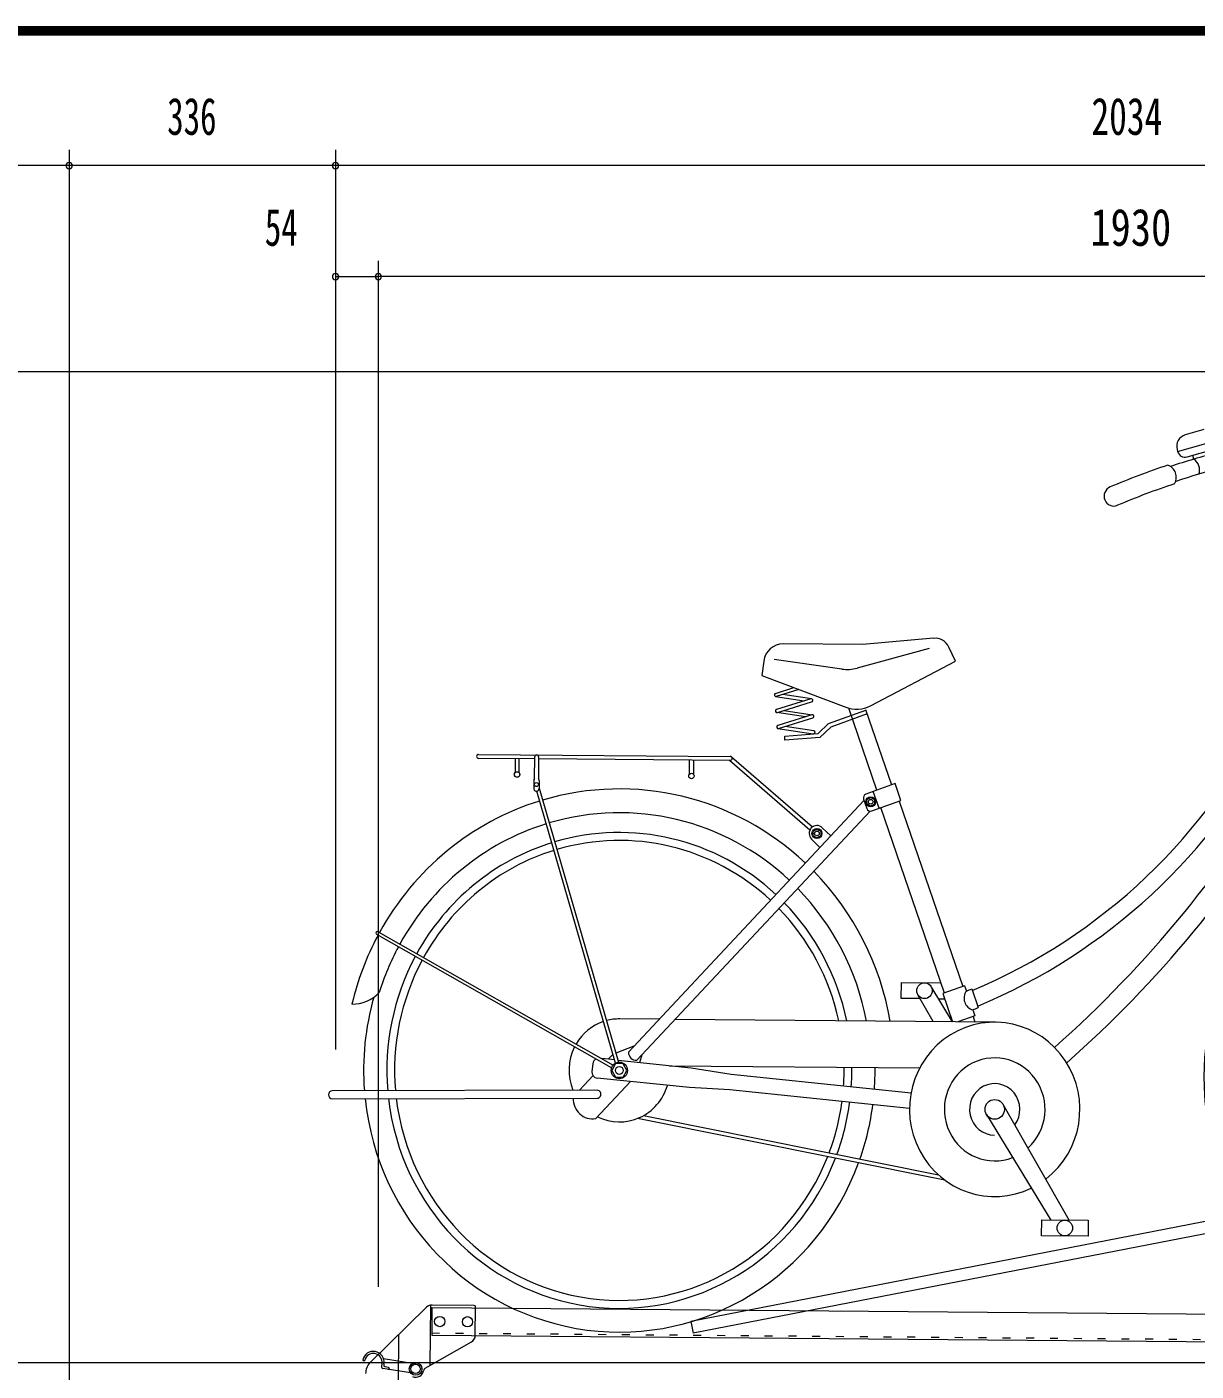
# Model space of a CAD drawing. Units: millimetres, scale not verified. Extents: x -5740 to 5740, y -4020 to 4020.
# Drawn here: x 2526 to 4001, y 2324 to 4020 of the extents above; entities that cross this region are included whole.
import ezdxf
from ezdxf.enums import TextEntityAlignment as Align

# ---------------------------------------------------------------- set-up
doc = ezdxf.new("R2010")
doc.units = ezdxf.units.MM
doc.header["$LTSCALE"] = 10
doc.linetypes.add('USER1', pattern=[3, 1, -2])
doc.linetypes.add('USER6', pattern=[25, 6, -5, 2, -5, 2, -5])
for name, color, linetype, lineweight in [('0-0_0', 7, 'Continuous', 18), ('0-1_0-00', 4, 'Continuous', 18), ('0-2_2ラック-03BODL', 7, 'Continuous', 18), ('0-6_2ラック-9上ラック', 7, 'Continuous', 18), ('0-A_2ラック-D上自転車１', 4, 'USER6', 18), ('0-B_2ラック-F寸法', 3, 'Continuous', 18)]:
    doc.layers.add(name, color=color, linetype=linetype, lineweight=lineweight)
doc.styles.add('ＭＳ ゴシック', font='')
doc.styles.get('ＭＳ ゴシック').set_extended_font_data('MS Gothic')

# ---------------------------------------------------------------- blocks, each defined once
blk = doc.blocks.new('ju')
at = {"layer": '0-A_2ラック-D上自転車１', "linetype": 'Continuous'}
for p, q in [((9951.28, 7731.78), (9927.73, 7725.13)), ((9930.17, 7697.29), (9963.14, 7706.6)), ((9938.52, 7694.53), (9937.24, 7699.29)), ((9610.36, 7468.48), (9521.05, 7460.52)), ((9521.05, 7460.52), (9420.48, 7461.36)), ((9604.76, 7455.72), (9513.78, 7430.93)), ((9638.13, 7439.54), (9629.6, 7457.35)), ((9396.07, 7439.66), (9393.72, 7421.58)), ((9494.45, 7429.73), (9409.05, 7441.95)), ((9530.72, 7383.51), (9638.13, 7439.54)), ((9393.72, 7421.58), (9499.44, 7381.63)), ((9410.78, 7398.99), (9434.19, 7406.29)), ((9440.25, 7403.99), (9411.92, 7395.16)), ((9456.21, 7392.28), (9420.22, 7397.75)), ((9411.06, 7395.1), (9447.06, 7389.63)), ((9455.36, 7392.22), (9412.25, 7378.77)), ((9413.38, 7374.95), (9456.5, 7388.39)), ((9538.84, 7276.98), (9503.37, 7380.38)), ((9524.6, 7378.88), (9557.28, 7283.6)), ((9448.52, 7369.42), (9412.53, 7374.88)), ((9456.82, 7372), (9413.71, 7358.56)), ((9414.85, 7354.74), (9457.96, 7368.18)), ((9421.69, 7377.54), (9457.25, 7372.13)), ((9414, 7354.67), (9458.58, 7347.9)), ((9459.15, 7351.86), (9423.15, 7357.32)), ((9107.08, 7316.46), (9036.25, 7317.05)), ((9036.29, 7322.05), (9353.82, 7319.41)), ((9082.66, 7316.66), (9082.52, 7299.11)), ((9087.4, 7299.07), (9087.54, 7316.62)), ((9106.88, 7291.41), (9107.1, 7318.96)), ((9111.99, 7318.92), (9111.77, 7291.37)), ((9353.78, 7314.41), (9111.97, 7316.42)), ((9302.35, 7297.28), (9302.49, 7314.83)), ((9307.37, 7314.79), (9307.23, 7297.24)), ((9454.32, 7226.61), (9352.9, 7314.42)), ((9355.38, 7318.82), (9457.48, 7230.43)), ((9105.89, 7288.97), (9105.81, 7278.97)), ((9112.61, 7279.43), (9212.89, 6933.71)), ((9112.73, 7288.91), (9112.65, 7278.91)), ((9561.89, 7285.26), (9525.01, 7272.01)), ((9569.17, 7264.03), (9561.89, 7285.26)), ((9209.15, 6932.57), (9109.68, 7275.47)), ((9522.55, 7264.08), (9225.44, 6946.46)), ((9522.02, 7265.63), (9526.07, 7253.84)), ((9526.17, 7259.45), (9526.22, 7265.07)), ((9526.22, 7265.07), (9531, 7267.85)), ((9531, 7267.85), (9535.75, 7265)), ((9532.3, 7250.78), (9569.17, 7264.03)), ((9541.51, 7254.09), (9534.23, 7275.32)), ((9535.75, 7265), (9535.7, 7259.37)), ((9566.87, 7263.2), (9647.12, 7029.22)), ((9236.03, 6936.09), (9530.16, 7250.53)), ((9530.91, 7256.59), (9526.17, 7259.45)), ((9535.7, 7259.37), (9530.91, 7256.59)), ((9624.08, 7020.94), (9543.82, 7254.92)), ((9458.4, 7225.11), (9463.18, 7227.88)), ((9463.18, 7227.88), (9467.92, 7225.03)), ((9469.91, 7229.49), (9480.5, 7219.12)), ((9456.37, 7215.02), (9466.95, 7204.65)), ((9458.35, 7219.48), (9458.4, 7225.11)), ((9463.09, 7216.63), (9458.35, 7219.48)), ((9467.88, 7219.4), (9463.09, 7216.63)), ((9467.92, 7225.03), (9467.88, 7219.4)), ((9204.13, 6926.51), (8907.76, 7094.81)), ((8909.65, 7098.31), (9206.02, 6930.01)), ((9569.49, 7014.09), (9569.65, 7034.09)), ((9569.65, 7034.09), (9619.71, 7033.68)), ((9634.36, 6984.58), (9607.17, 7029.15)), ((9649.43, 7030.05), (9651.71, 7023.39)), ((9658.52, 7026.18), (9666.62, 7002.57)), ((9593.25, 7013.9), (9569.49, 7014.09)), ((9609.9, 6984.8), (9590.45, 7018.8)), ((9616.59, 7013.7), (9623.99, 7013.64)), ((9264.13, 6987.82), (9214.43, 6988.26)), ((9662.37, 6992.31), (9640.71, 6984.53)), ((9659.81, 6999.78), (9662.37, 6992.31)), ((9660.07, 6991.48), (9662.52, 6984.34)), ((9688.3, 6984.11), (9284.26, 6987.65)), ((9208.03, 6936.43), (9191.74, 6938.12)), ((9205.93, 6943.67), (9199.94, 6937.27)), ((9232.2, 6953.69), (9209.6, 6945.07)), ((9239.58, 6933.16), (9242.79, 6943.31)), ((9180.35, 6931.77), (9179.37, 6921.82)), ((9212.23, 6936), (9304.68, 6926.4)), ((9277.12, 6929.26), (9592.87, 6926.5)), ((9304.68, 6926.4), (9355.05, 6918.66)), ((9180.7, 6916.7), (9163.43, 6898.24)), ((9184.08, 6862.48), (9227.83, 6909.25)), ((9302.22, 6901.53), (9185.92, 6913.6)), ((9355.05, 6918.66), (9581.88, 6895.12)), ((9185.83, 6898.29), (8851.75, 6897.55)), ((8851.79, 6887.55), (9185.87, 6888.29)), ((9353.07, 6898.76), (9302.22, 6901.53)), ((9579.91, 6875.22), (9353.07, 6898.76)), ((9781.51, 6734.34), (9697.92, 6880.43)), ((9624.65, 6784.8), (9236.76, 6862.62)), ((9244.31, 6866.2), (9616.36, 6791.56)), ((9677.03, 6867.49), (9758.17, 6734.53)), ((9746.5, 6714.63), (9746.66, 6734.63)), ((9746.66, 6734.63), (9805.28, 6734.14)), ((9805.28, 6734.14), (9805.12, 6714.14)), ((9805.12, 6714.14), (9746.5, 6714.63))]:
    blk.add_line(p, q, dxfattribs=at)
for points in [[(9917.51, 7706.68), (9918.16, 7704.27), (9969.96, 7718.9), (9969.31, 7721.32)], [(9422.83, 7340.12), (9422.47, 7345.11), (9464.77, 7348.32), (9477.91, 7360.88), (9524.97, 7377.79)], [(9526.59, 7373.07), (9480.49, 7356.51), (9466.85, 7343.47), (9422.83, 7340.12)], [(9649.43, 7030.05), (9621.77, 7020.12), (9633.96, 6984.59)]]:
    blk.add_lwpolyline(points, dxfattribs=at)
blk.add_lwpolyline([(9209.16, 6931.8), (9204.29, 6923.34), (9209.02, 6914.8), (9218.61, 6914.72), (9223.48, 6923.18), (9218.75, 6931.72)], close=True, dxfattribs=at)
for centre, major_axis, start_param, end_param in [((9931.63, 7710.67), (0, 15), 0.2689824, 1.8397784), ((10207.89, 6733.28), (-0.3, 1000), 0.2470742, 0.3104784), ((9927.57, 7706.93), (0, 10), 1.8397561, 3.4105524), ((10207.89, 6733.28), (-0.3, 1002.5), 0.3131501, 0.3924873), ((9900.85, 7671.71), (0, 16.07), 4.1723781, 5.9575326), ((9930.27, 7680.86), (0, 16.07), 4.3820392, 5.7291479), ((10207.89, 6733.28), (-0.3, 980), 0.2470739, 0.3097852), ((9837.64, 7647.89), (0, 12.5), 0.3924859, 3.5340783), ((10207.89, 6733.28), (-0.3, 977.5), 0.3121413, 0.3924873), ((9612.06, 7448.55), (-0.01, 20), 5.1675937, 6.369694), ((9420.28, 7436.36), (-0.01, 25), 6.2747571, 7.7211982), ((9501.21, 7479.25), (-0.02, 50), 3.0023367, 3.4015304), ((9411.35, 7397.07), (0, 2), 0.2953195, 3.4369118), ((9412.81, 7376.86), (0, 2), 0.2953195, 3.4369118), ((9455.93, 7390.3), (0, 2), 3.4369121, 6.5785048), ((9512.97, 7419.15), (-0.01, 40), 2.7876124, 3.6126871), ((9386.77, 7709.23), (-0.22, 739.5), 3.5278487, 4.2523257), ((9457.4, 7370.09), (0, 2), 3.4369121, 6.5785048), ((9414.28, 7356.65), (0, 2), 0.2953195, 3.4369118), ((9458.86, 7349.88), (0, 2), 2.9938889, 6.1354815), ((9386.77, 7709.23), (-0.23, 760.5), 3.5264958, 4.2274587), ((9036.27, 7319.55), (0, 2.5), 6.2748114, 9.4164038), ((9109.54, 7318.94), (0, 2.5), 4.7040151, 7.8456075), ((9353.8, 7316.91), (0, 2.5), 3.1332188, 6.2748114), ((8811.47, 8076.76), (-0.45, 1487.5), 3.8550332, 4.1741963), ((9213.88, 6923.26), (-0.11, 355.2), 5.5403662, 6.5658281), ((9109.23, 7278.94), (0, 3.5), 1.5623825, 4.7039752), ((9109.31, 7288.94), (0, 3.5), 0.7871891, 1.5623823), ((9109.31, 7288.94), (0, 3.5), 4.7039752, 5.4791684), ((8811.47, 8076.76), (-0.46, 1512.5), 3.8544255, 4.1614171), ((9213.88, 6923.26), (-0.11, 355.2), 0.293904, 1.0583151), ((9213.88, 6923.26), (-0.1, 325.2), 5.5423156, 6.5653099), ((9526.63, 7267.29), (0, 5), 0.3373721, 1.9081682), ((9530.68, 7255.5), (0, 5), 1.9081684, 3.4789647), ((9213.88, 6923.26), (-0.1, 325.2), 0.2944249, 1.0577913), ((9213.88, 6923.26), (-0.09, 300.2), 5.5442371, 6.564798), ((9213.88, 6923.26), (-0.09, 290.2), 5.5450965, 6.5645666), ((9463.14, 7222.25), (0, 10.02), 5.5192252, 8.6608176), ((9213.88, 6923.26), (-0.09, 300.2), 0.2949373, 1.0572853), ((9213.88, 6923.26), (-0.09, 290.2), 0.295165, 1.0570538), ((10298.38, 6914.23), (-0.11, 355.2), 0.5975906, 1.6687486), ((9213.88, 6923.26), (-0.11, 355.2), 4.8875815, 5.4981333), ((9213.88, 6923.26), (-0.1, 325.2), 4.9047826, 5.4961862), ((9213.88, 6923.26), (-0.09, 290.2), 4.9294485, 5.4934022), ((9213.88, 6923.26), (-0.09, 300.2), 4.9218012, 5.4942653), ((9213.88, 6923.26), (-0.11, 355.2), 1.0695768, 1.3327696), ((8908.71, 7096.56), (0, 2), 5.7762413, 8.917834), ((9213.88, 6923.26), (-0.1, 325.2), 1.0700975, 1.2635865), ((9213.88, 6923.26), (-0.09, 300.2), 1.0706101, 1.6557322), ((9213.88, 6923.26), (-0.09, 290.2), 1.0708378, 1.6585993), ((9663.39, 7014.32), (0, 15), 0.921908, 2.8943378), ((9386.77, 7709.23), (-0.22, 737.5), 3.5178016, 3.527981), ((8876.99, 7055.68), (-0.01, 48.78), 3.1330404, 3.9358596), ((9213.88, 6923.26), (-0.1, 330.2), 1.287103, 1.6481693), ((9213.88, 6923.26), (-0.02, 65), 6.274759, 6.540686), ((9687.38, 6874.12), (-0.03, 110), 3.7849415, 9.8689343), ((9386.77, 7709.23), (-0.23, 762.5), 3.516526, 3.5263709), ((9213.88, 6923.26), (-0.02, 65), 0.3190487, 1.0331733), ((9213.88, 6923.26), (-0.02, 65), 1.0947216, 1.9658874), ((9187.65, 6931.01), (0, 7.5), 0.4608898, 1.4694041), ((9235.2, 6946.05), (0, 10), 1.5295809, 3.2257051), ((9687.38, 6874.12), (-0.02, 65), 3.8645758, 9.7893068), ((9186.66, 6921.06), (0, 7.5), 1.4694044, 3.0402007), ((9213.88, 6923.26), (-0.09, 290.2), 4.6454993, 4.726134), ((9213.88, 6923.26), (-0.09, 300.2), 4.6443526, 4.7253835), ((9213.88, 6923.26), (-0.1, 330.2), 4.641323, 4.7233979), ((9213.88, 6923.26), (-0.02, 65), 2.6904251, 4.4175218), ((9687.38, 6874.12), (-0.01, 32.5), 4.0658426, 9.4163405), ((8851.77, 6892.55), (0, 5), 0.0036863, 3.1452787), ((9213.88, 6923.26), (-0.1, 330.2), 1.6785802, 4.3511729), ((9213.88, 6923.26), (-0.09, 300.2), 1.6892113, 4.3342685), ((9213.88, 6923.26), (-0.09, 290.2), 1.6932444, 4.3278407), ((9180.1, 6887.14), (-0.01, 25), 1.5272283, 3.3049517), ((9185.85, 6893.29), (0, 5), 3.1452789, 6.2868716), ((9213.88, 6923.26), (-0.09, 290.2), 4.3453595, 4.5765677), ((9213.88, 6923.26), (-0.09, 300.2), 4.3511849, 4.5777182), ((9213.88, 6923.26), (-0.1, 330.2), 4.3665106, 4.5807446)]:
    blk.add_ellipse(centre, major_axis=major_axis, ratio=0.97706, start_param=start_param, end_param=end_param, dxfattribs=at)
for centre, major_axis in [((9084.94, 7296.64), (0, 3.5)), ((9304.77, 7294.81), (0, 3.5)), ((9109.27, 7283.94), (0, 2.5)), ((9530.96, 7262.22), (0, 6.37)), ((9530.96, 7262.22), (0, 3)), ((9463.14, 7222.25), (0, 6.37)), ((9463.14, 7222.25), (0, 3)), ((9598.88, 7023.85), (0, 10)), ((9213.88, 6923.26), (0, 10.5)), ((9213.88, 6923.26), (0, 5)), ((9687.38, 6874.12), (0, 12.5)), ((9775.89, 6724.38), (0, 10))]:
    blk.add_ellipse(centre, major_axis=major_axis, ratio=0.97706, dxfattribs=at)
blk = doc.blocks.new('akyg')
at = {"layer": '0-6_2ラック-9上ラック'}
for p, q in [((10727.37, 6883.01), (9303.99, 6606.43)), ((10730.23, 6868.29), (9306.85, 6591.7)), ((8977.47, 6624.02), (8977.18, 6589.02)), ((8977.47, 6624.02), (10689.41, 6609.77)), ((9303.99, 6606.43), (9306.85, 6591.7)), ((8977.18, 6589.02), (10727.12, 6574.45)), ((8890.68, 6557.28), (8892.16, 6557.05)), ((8914.37, 6553.49), (8913.73, 6549.54)), ((8955.88, 6540.76), (8915.39, 6547.25)), ((8955.32, 6553), (8916.4, 6559.24)), ((8916.84, 6553.09), (8916.6, 6551.61)), ((8922.7, 6548.61), (8918.26, 6549.32)), ((8923.53, 6547.46), (8923.45, 6546.97))]:
    blk.add_line(p, q, dxfattribs=at)
at = {"layer": '0-6_2ラック-9上ラック', "color": 3}
for p, q in [((8899.75, 6554.77), (8970.54, 6624.39)), ((8975.59, 6627.07), (8974.95, 6550.84)), ((9030.5, 6626.82), (8977.64, 6627.26)), ((9032.18, 6588.99), (9032.48, 6624.81)), ((8935.27, 6589.71), (8934.76, 6528.08)), ((9027.11, 6580.37), (8968.7, 6547.29))]:
    blk.add_line(p, q, dxfattribs=at)
at = {"layer": '0-6_2ラック-9上ラック', "linetype": 'USER1'}
for p, q in [((8977.2, 6592.02), (10727.14, 6577.45)), ((8957.77, 6552.61), (8955.32, 6553))]:
    blk.add_line(p, q, dxfattribs=at)
at = {"layer": '0-6_2ラック-9上ラック', "color": 3}
for centre, radius in [((8987.32, 6606.43), 6.5), ((9022.32, 6606.14), 6.5), ((8956.83, 6546.68), 8)]:
    blk.add_circle(centre, radius, dxfattribs=at)
at = {"layer": '0-6_2ラック-9上ラック'}
blk.add_circle((8956.83, 6546.68), 6, dxfattribs=at)
at = {"layer": '0-6_2ラック-9上ラック', "color": 3}
for centre, radius, start, end in [((8977.56, 6617.26), 10, 89.52317, 134.52317), ((9030.48, 6624.82), 2, 359.52317, 89.52317), ((9022.18, 6589.07), 10, 299.52317, 359.52317), ((8913.77, 6540.51), 20, 134.52317, 179.52317), ((8970.18, 6544.68), 3, 119.52317, 171.47417), ((8956.83, 6546.68), 10.5, 247.57217, 351.47417)]:
    blk.add_arc(centre, radius, start, end, dxfattribs=at)
at = {"layer": '0-6_2ラック-9上ラック'}
for centre, radius, start, end in [((8903.51, 6555.23), 13.5, 350.89625, 168.69225), ((8903.51, 6555.23), 11, 350.89625, 168.40425), ((8890.76, 6557.78), 0.5, 168.69225, 260.89625), ((8892.24, 6557.54), 0.5, 260.89625, 348.40425), ((8915.71, 6549.22), 2, 170.89625, 260.89625), ((8918.57, 6551.3), 2, 170.89625, 260.89625), ((8922.54, 6547.62), 1, 350.89625, 80.89625), ((8922.46, 6547.13), 1, 260.89625, 350.89625)]:
    blk.add_arc(centre, radius, start, end, dxfattribs=at)

msp = doc.modelspace()

# ---------------------------------------------------------------- linework, layer by layer
at = {"layer": '0-1_0-00', "color": 5}
for points in [[(5739.71, 4020.13), (-5740.29, 4020.13), (-5740.29, -4019.87), (5739.71, -4019.87)], [(5738.71, 4019.13), (5738.71, -4018.87), (-5739.29, -4018.87), (-5739.29, 4019.13)], [(5737.71, 4018.13), (5737.71, -4017.87), (-5738.29, -4017.87), (-5738.29, 4018.13)], [(5736.71, 4017.13), (5736.71, -4016.87), (-5737.29, -4016.87), (-5737.29, 4017.13)], [(5735.71, 4016.13), (5735.71, -4015.87), (-5736.29, -4015.87), (-5736.29, 4016.13)], [(5734.71, 4015.13), (5734.71, -4014.87), (-5735.29, -4014.87), (-5735.29, 4015.13)], [(5733.71, 4014.13), (5733.71, -4013.87), (-5734.29, -4013.87), (-5734.29, 4014.13)], [(5732.71, 4013.13), (5732.71, -4012.87), (-5733.29, -4012.87), (-5733.29, 4013.13)], [(5731.71, 4012.13), (5731.71, -4011.87), (-5732.29, -4011.87), (-5732.29, 4012.13)], [(5730.71, 4011.13), (5730.71, -4010.87), (-5731.29, -4010.87), (-5731.29, 4011.13)], [(5729.71, 4010.13), (5729.71, -4009.87), (-5730.29, -4009.87), (-5730.29, 4010.13)]]:
    msp.add_lwpolyline(points, close=True, dxfattribs=at)
at = {"layer": '0-2_2ラック-03BODL'}
msp.add_line((4949.5, 3585.02), (1079.5, 3585.02), dxfattribs=at)
at = {"layer": '0-B_2ラック-F寸法'}
for p, q in [((2579.5, 3865.02), (2579.5, 1418.07)), ((2915.53, 3865.02), (2915.53, 2729.93)), ((2579.5, 3845.02), (1079.5, 3845.02)), ((2915.53, 3845.02), (2579.5, 3845.02)), ((4949.5, 3845.02), (2915.53, 3845.02)), ((2969.5, 3725.02), (2969.5, 2430.38)), ((2915.53, 3705.02), (2969.5, 3705.02)), ((4899.5, 3705.02), (2969.5, 3705.02)), ((1848.48, 2335.02), (4731.76, 2335.02))]:
    msp.add_line(p, q, dxfattribs=at)
for centre, start, end in [((2579.5, 3845.02), 0, 180), ((2579.5, 3845.02), 180, 0), ((2915.53, 3845.02), 0, 180), ((2915.53, 3845.02), 180, 0), ((2915.53, 3705.02), 0, 180), ((2915.53, 3705.02), 180, 0), ((2969.5, 3705.02), 0, 180), ((2969.5, 3705.02), 180, 0)]:
    msp.add_arc(centre, 4, start, end, dxfattribs=at)

# ---------------------------------------------------------------- block references
at = {"layer": '0-0_0'}
for name in ['ju', 'akyg']:
    msp.add_blockref(name, (-5940.29, -4219.87), dxfattribs=at)

# ---------------------------------------------------------------- texts
at = {"layer": '0-B_2ラック-F寸法', "color": 7, "style": 'ＭＳ ゴシック'}
for s, width, p in [('336', 0.65, (2703.22, 3869.82)), ('2034', 0.7, (3869.2, 3869.82)), ('54', 0.65, (2826.38, 3729.82)), ('1930', 0.8, (3867.76, 3729.82))]:
    msp.add_text(s, height=46.89, dxfattribs=dict(at, width=width)).set_placement(p, align=Align.BOTTOM_LEFT)

doc.saveas('drawing.dxf')
